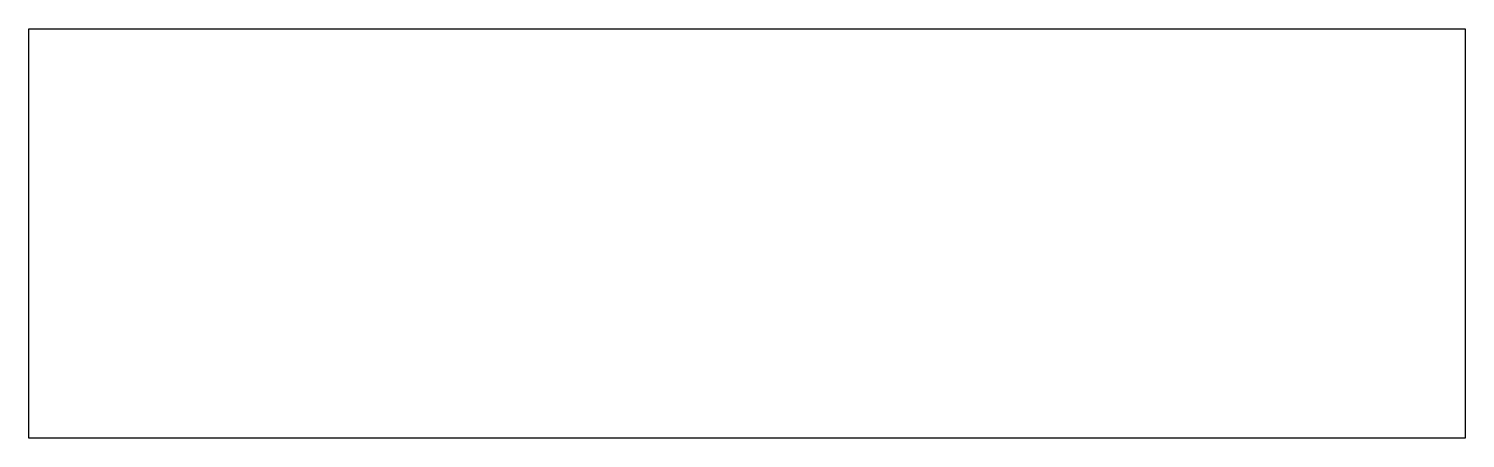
# Model space of a CAD drawing. Header units: millimetres. Extents: x 0 to 1046, y -298 to 0.
import ezdxf

# ---------------------------------------------------------------- set-up
doc = ezdxf.new("R2010")
doc.units = ezdxf.units.MM
doc.layers.get('0').update_dxf_attribs({"linetype": 'CONTINUOUS'})
picture_1 = doc.add_image_def('image1.tif', size_in_pixel=(2344, 8234))

msp = doc.modelspace()

# ---------------------------------------------------------------- pictures from other files: only their frames are drawn
image = msp.add_image(picture_1, insert=(0, 0), size_in_units=(297.688, 1045.718), rotation=-90)
image.dxf.flags = 15

doc.saveas('drawing.dxf')
